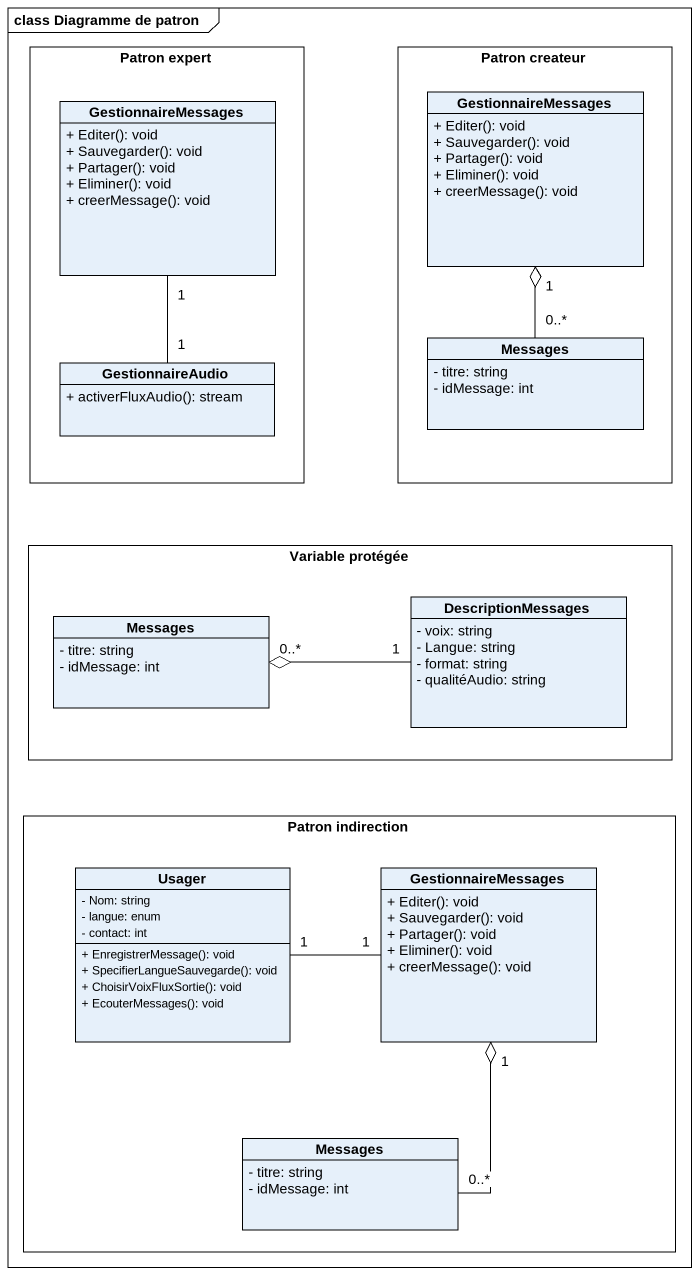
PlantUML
@startuml
mainframe class Diagramme de patron
hide circle
hide empty members
skinparam classAttributeIconSize 0
rectangle "Patron expert" as Patron_expert {
  class GestionnaireMessages {
    + Editer(): void
    + Sauvegarder(): void
    + Partager(): void
    + Eliminer(): void
    + creerMessage(): void
  }
  class GestionnaireAudio {
    + activerFluxAudio(): stream
  }
}
rectangle "Patron createur" as Patron_createur {
  class "GestionnaireMessages" as GestionnaireMessages_2 {
    + Editer(): void
    + Sauvegarder(): void
    + Partager(): void
    + Eliminer(): void
    + creerMessage(): void
  }
  class Messages {
    - titre: string
    - idMessage: int
  }
}
rectangle "Variable protégée" as Variable_protégée {
  class DescriptionMessages {
    - voix: string
    - Langue: string
    - format: string
    - qualitéAudio: string
  }
  class "Messages" as Messages_2 {
    - titre: string
    - idMessage: int
  }
}
rectangle "Patron indirection" as Patron_indirection {
  class Usager {
    - Nom: string
    - langue: enum
    - contact: int
    + EnregistrerMessage(): void
    + SpecifierLangueSauvegarde(): void
    + ChoisirVoixFluxSortie(): void
    + EcouterMessages(): void
  }
  class "GestionnaireMessages" as GestionnaireMessages_3 {
    + Editer(): void
    + Sauvegarder(): void
    + Partager(): void
    + Eliminer(): void
    + creerMessage(): void
  }
  class "Messages" as Messages_3 {
    - titre: string
    - idMessage: int
  }
}
GestionnaireMessages "1" -- "1" GestionnaireAudio
Messages "0..*" -up-o "1" GestionnaireMessages_2
DescriptionMessages "1" -left-o "0..*" Messages_2
GestionnaireMessages_3 "1" -left- "1" Usager
Messages_3 "0..*" -up-o "1" GestionnaireMessages_3
@enduml
